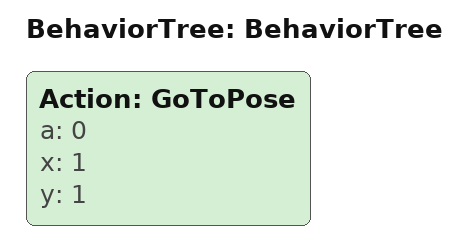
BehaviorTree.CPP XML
<?xml version="1.0"?>
<root main_tree_to_execute="BehaviorTree">
    <BehaviorTree ID="BehaviorTree">
        <Action ID="GoToPose" a="0" x="1" y="1"/>
    </BehaviorTree>
</root>
